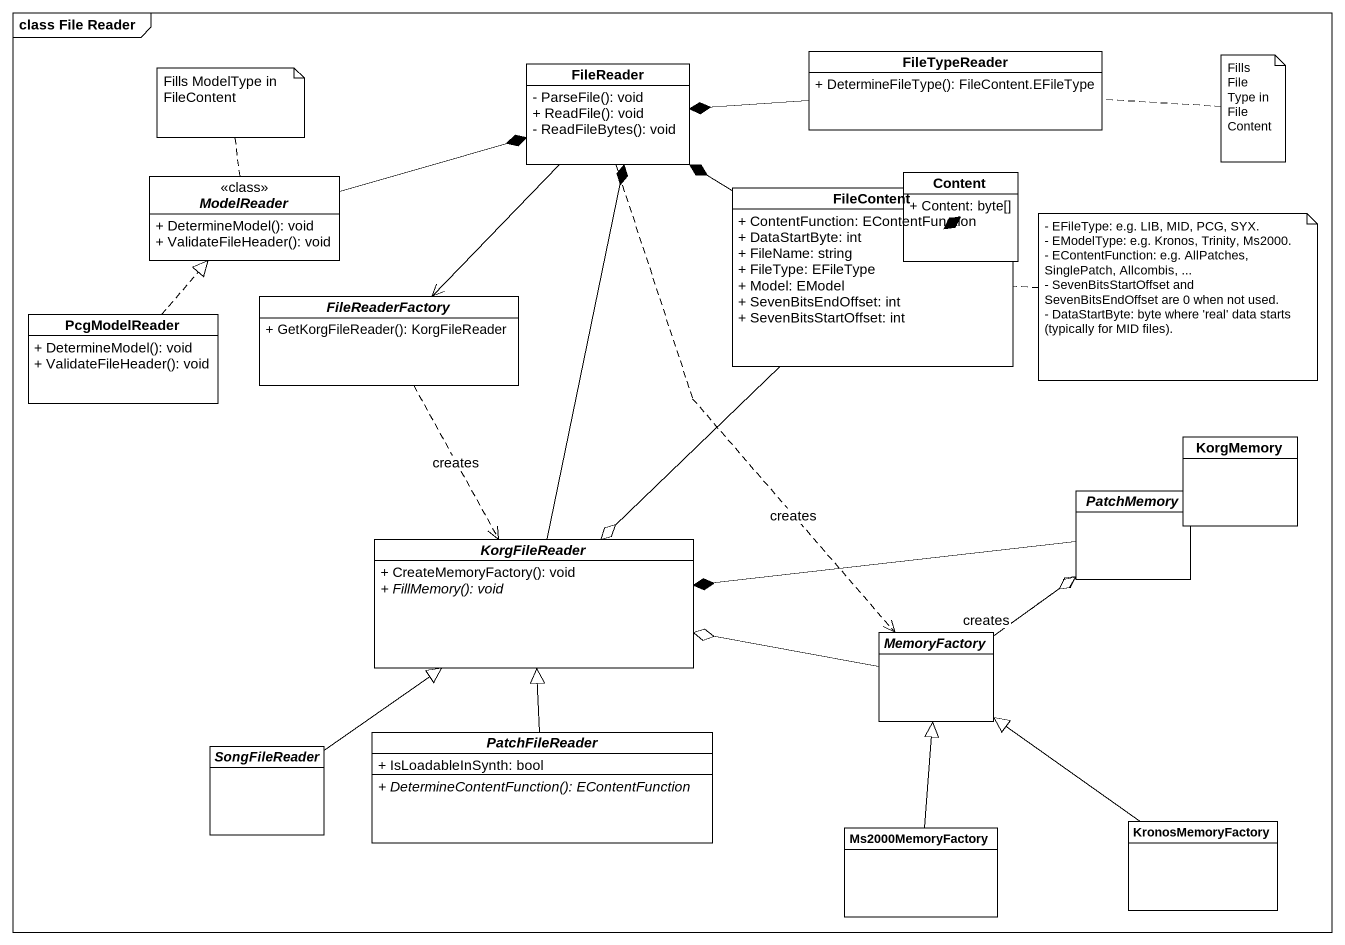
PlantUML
@startuml
mainframe class File Reader
hide circle
hide empty members
skinparam classAttributeIconSize 0
class FileReader {
  - ParseFile(): void
  + ReadFile(): void
  - ReadFileBytes(): void
}
class FileTypeReader {
  + DetermineFileType(): FileContent.EFileType
}
interface ModelReader <<class>> {
  + DetermineModel(): void
  + ValidateFileHeader(): void
}
class Content {
  + Content: byte[]
}
class FileContent {
  + ContentFunction: EContentFunction
  + DataStartByte: int
  + FileName: string
  + FileType: EFileType
  + Model: EModel
  + SevenBitsEndOffset: int
  + SevenBitsStartOffset: int
}
abstract class FileReaderFactory {
  + GetKorgFileReader(): KorgFileReader
}
class PcgModelReader {
  + DetermineModel(): void
  + ValidateFileHeader(): void
}
class KorgMemory
abstract class PatchMemory
abstract class KorgFileReader {
  + CreateMemoryFactory(): void
  {abstract} + FillMemory(): void
}
abstract class MemoryFactory
abstract class SongFileReader
abstract class PatchFileReader {
  + IsLoadableInSynth: bool
  {abstract} + DetermineContentFunction(): EContentFunction
}
class Ms2000MemoryFactory
class KronosMemoryFactory
FileReader ..> MemoryFactory : creates
FileTypeReader -left-* FileReader
ModelReader -right-* FileReader
Content --* FileContent
FileContent -up-* FileReader
FileContent --o KorgFileReader
FileReaderFactory <-up- FileReader
FileReaderFactory ..> KorgFileReader : creates
PcgModelReader .up.|> ModelReader
PatchMemory -left-* KorgFileReader
KorgFileReader -up-* FileReader
MemoryFactory -up-o PatchMemory
MemoryFactory .up.> PatchMemory : creates
MemoryFactory -left-o KorgFileReader
SongFileReader -up-|> KorgFileReader
PatchFileReader -up-|> KorgFileReader
Ms2000MemoryFactory -up-|> MemoryFactory
KronosMemoryFactory -up-|> MemoryFactory
note top of ModelReader : Fills ModelType in FileContent
note right of FileTypeReader : Fills FileType in FileContent
note right of FileContent
  - EFileType: e.g. LIB, MID, PCG, SYX.
  - EModelType: e.g. Kronos, Trinity, Ms2000.
  - EContentFunction: e.g. AllPatches, SinglePatch, Allcombis, ...
  - SevenBitsStartOffset and SevenBitsEndOffset are 0 when not used.
  - DataStartByte: byte where 'real' data starts (typically for MID files).
end note
@enduml
